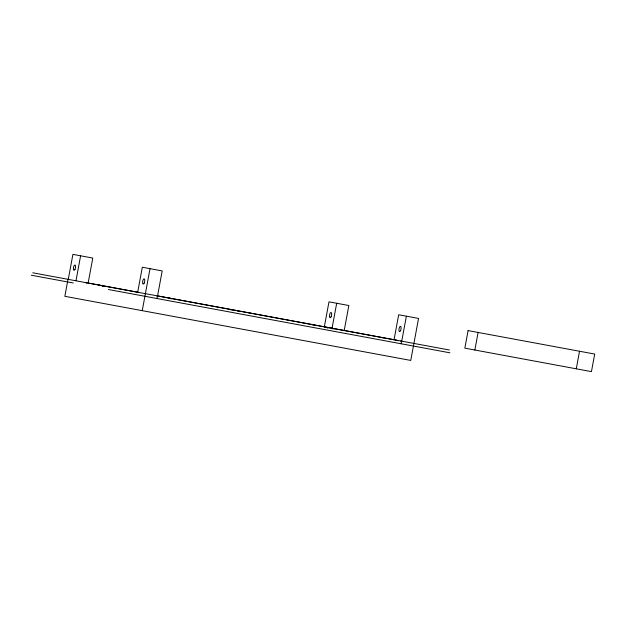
<?xml version="1.0" encoding="UTF-8"?>
<svg xmlns="http://www.w3.org/2000/svg" width="626" height="626" viewBox="0 0 626 626"><rect width="100%" height="100%" fill="white"/><g stroke="black" fill="none" stroke-linecap="round" stroke-linejoin="round"><path stroke-width="0.94" d="M67.991 279.313L64.846 296.317L410.758 360.427L418.544 318.438L398.676 314.753L394.044 339.746M68.273 279.368L72.906 254.375L92.773 258.061L88.141 283.054M75.981 280.8L80.613 255.807M137.689 292.232L142.321 267.239L162.189 270.925L157.556 295.918M142.243 310.66L150.021 268.671M324.346 326.827L328.979 301.842L348.846 305.519L344.214 330.512M332.054 328.259L336.686 303.266M401.743 341.17L406.376 316.185M474.852 350.012L478.107 332.453M576.303 368.816L579.512 351.249M230.665 309.839L232.747 309.854M379.661 337.398L383.448 337.782M312.045 324.659L313.837 324.878M87.836 282.983L138.424 292.358M157.212 295.84L396.931 340.27M32.748 272.787L449.437 350.012M31.3 275.221L73.226 282.991M108.415 289.517L449.914 352.806M98.368 284.947L101.569 285.761M168.065 297.866L169.756 298.281M249.156 312.89L250.502 313.313M169.943 298.344L171.375 298.915M102.367 286.043L103.173 286.379M397.823 340.7A3.302 1.377 -48.1 0 1 397.995 340.661M327.711 327.977A3.302 1.651 88.2 0 1 327.899 328.4M237.903 311.451A3.138 1.158 -79.5 0 1 238.357 311.13M400.781 340.998A2.66 0.978 -79.5 0 1 401.258 343.791M157.087 296.434A2.66 0.978 -79.5 0 1 157.071 298.532M85.426 282.545A2.66 2.473 -79.5 0 1 86.678 283.218M325.027 327.062A2.66 0.978 -79.5 0 1 325.309 327.007M332.844 329.01A2.66 2.473 -79.5 0 1 334.487 328.705M468.091 330.598L464.836 348.158L591.445 371.625L594.7 354.058L468.091 330.598M400.53 330.622A2.66 0.978 -79.5 0 0 400.593 326.381A2.66 0.978 -79.5 0 0 398.942 329.902A2.66 0.978 -79.5 0 0 400.53 330.622M144.176 283.108A2.66 0.978 -79.5 0 0 144.238 278.867A2.66 0.978 -79.5 0 0 142.587 282.389A2.66 0.978 -79.5 0 0 144.176 283.108M331.076 316.772A2.66 0.978 -79.5 0 0 331.138 312.53A2.66 0.978 -79.5 0 0 329.495 316.06A2.66 0.978 -79.5 0 0 331.076 316.772M75.003 269.313A2.66 0.978 -79.5 0 0 75.065 265.072A2.66 0.978 -79.5 0 0 73.414 268.593A2.66 0.978 -79.5 0 0 75.003 269.313"/></g></svg>
